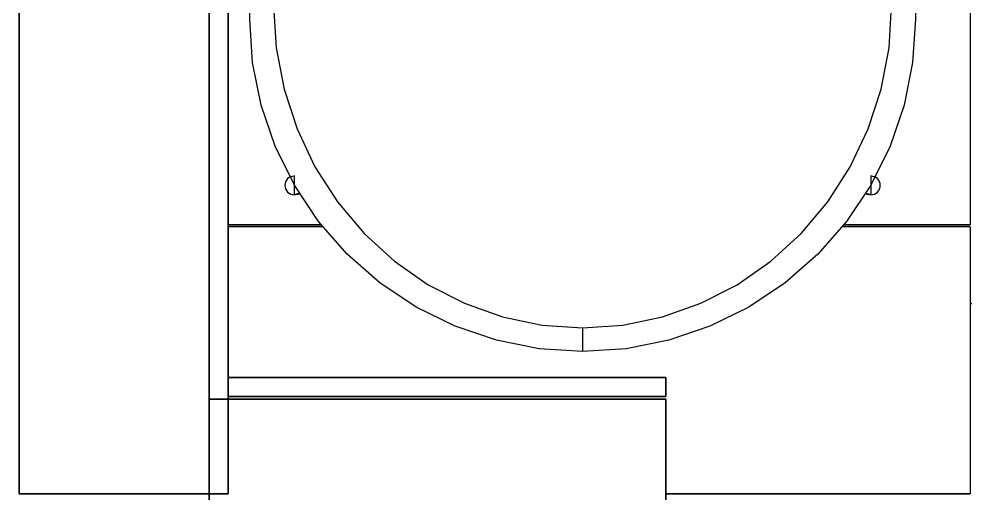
# Model space of a CAD drawing. Header units: metres. Extents: x 62 to 334, y -352 to -102.
# Drawn here: x 66 to 86.02, y -200 to -190 of the extents above; entities that cross this region are included whole.
import ezdxf

# ---------------------------------------------------------------- set-up
doc = ezdxf.new("R2010")
doc.units = ezdxf.units.M

msp = doc.modelspace()

# ---------------------------------------------------------------- linework, layer by layer
for p, q in [((66.004, -199.997), (66.004, -147.997)), ((70.004, -199.992), (70.004, -147.992)), ((70.004, -147.997), (70.004, -199.997)), ((70.404, -147.992), (70.404, -199.992)), ((66.002, -195.997), (66.002, -163.997)), ((84.855, -170), (84.855, -190)), ((86.004, -178.332), (86.004, -194.331)), ((70.855, -190), (70.855, -181.193)), ((71.355, -189.719), (71.411, -190.604)), ((84.3, -190.604), (84.355, -189.719)), ((70.915, -190.914), (70.855, -190)), ((84.855, -190), (84.795, -190.914)), ((71.411, -190.604), (71.577, -191.474)), ((84.134, -191.474), (84.3, -190.604)), ((71.094, -191.812), (70.915, -190.914)), ((84.795, -190.914), (84.617, -191.812)), ((71.577, -191.474), (71.85, -192.314)), ((83.86, -192.314), (84.134, -191.474)), ((71.388, -192.679), (71.094, -191.812)), ((84.617, -191.812), (84.322, -192.679)), ((71.85, -192.314), (72.226, -193.109)), ((83.484, -193.109), (83.86, -192.314)), ((71.793, -193.5), (71.388, -192.679)), ((84.322, -192.679), (83.917, -193.5)), ((72.226, -193.109), (72.698, -193.847)), ((83.012, -193.847), (83.484, -193.109)), ((71.627, -193.389), (71.608, -193.424)), ((71.652, -193.359), (71.627, -193.389)), ((71.682, -193.334), (71.652, -193.359)), ((71.793, -193.3), (71.682, -193.334)), ((71.793, -193.7), (71.793, -193.3)), ((83.917, -193.3), (83.917, -193.7)), ((84.028, -193.334), (83.917, -193.3)), ((84.028, -193.334), (83.994, -193.315)), ((84.059, -193.359), (84.028, -193.334)), ((84.084, -193.389), (84.059, -193.359)), ((84.102, -193.424), (84.084, -193.389)), ((71.597, -193.461), (71.593, -193.5)), ((71.593, -193.5), (71.597, -193.539)), ((71.608, -193.424), (71.597, -193.461)), ((71.597, -193.539), (71.608, -193.577)), ((71.608, -193.577), (71.627, -193.611)), ((72.302, -194.261), (71.793, -193.5)), ((83.917, -193.5), (83.409, -194.261)), ((84.084, -193.611), (84.102, -193.577)), ((84.114, -193.461), (84.102, -193.424)), ((84.102, -193.577), (84.114, -193.539)), ((84.117, -193.5), (84.114, -193.461)), ((84.114, -193.539), (84.117, -193.5)), ((71.627, -193.611), (71.652, -193.641)), ((71.652, -193.641), (71.682, -193.666)), ((71.682, -193.666), (71.716, -193.685)), ((71.716, -193.685), (71.754, -193.696)), ((71.754, -193.696), (71.793, -193.7)), ((71.904, -193.666), (71.793, -193.7)), ((71.793, -193.7), (71.832, -193.696)), ((71.832, -193.696), (71.87, -193.685)), ((71.87, -193.685), (71.904, -193.666)), ((83.806, -193.666), (83.841, -193.685)), ((83.917, -193.7), (83.806, -193.666)), ((83.841, -193.685), (83.878, -193.696)), ((83.878, -193.696), (83.917, -193.7)), ((83.917, -193.7), (83.956, -193.696)), ((83.956, -193.696), (83.994, -193.685)), ((83.994, -193.685), (84.028, -193.666)), ((84.028, -193.666), (84.059, -193.641)), ((84.059, -193.641), (84.084, -193.611)), ((72.698, -193.847), (73.259, -194.514)), ((82.451, -194.514), (83.012, -193.847)), ((70.404, -194.331), (72.363, -194.331)), ((72.366, -194.335), (70.404, -194.335)), ((72.398, -194.371), (70.404, -194.371)), ((72.905, -194.95), (72.302, -194.261)), ((83.409, -194.261), (82.805, -194.95)), ((86.004, -194.371), (83.313, -194.371)), ((86.004, -194.335), (83.344, -194.335)), ((83.348, -194.331), (86.004, -194.331)), ((86.004, -194.335), (86.004, -194.331)), ((86.004, -194.371), (86.004, -199.991)), ((73.259, -194.514), (73.898, -195.099)), ((81.812, -195.099), (82.451, -194.514)), ((73.594, -195.554), (72.905, -194.95)), ((82.805, -194.95), (82.117, -195.554)), ((73.898, -195.099), (74.605, -195.592)), ((81.105, -195.592), (81.812, -195.099)), ((74.355, -196.062), (73.594, -195.554)), ((74.605, -195.592), (75.368, -195.984)), ((80.343, -195.984), (81.105, -195.592)), ((82.117, -195.554), (81.355, -196.062)), ((66.004, -195.997), (66.002, -195.997)), ((66.002, -195.997), (66.002, -200.001)), ((66.002, -195.997), (66.004, -195.997)), ((75.368, -195.984), (76.173, -196.269)), ((79.537, -196.269), (80.343, -195.984)), ((86.044, -195.997), (86.004, -195.997)), ((86.044, -195.997), (86.004, -195.997)), ((75.176, -196.467), (74.355, -196.062)), ((81.355, -196.062), (80.534, -196.467)), ((76.173, -196.269), (77.007, -196.442)), ((78.704, -196.442), (79.537, -196.269)), ((76.043, -196.762), (75.176, -196.467)), ((77.007, -196.442), (77.855, -196.5)), ((77.855, -196.5), (78.704, -196.442)), ((77.855, -196.5), (77.855, -197)), ((80.534, -196.467), (79.667, -196.762)), ((76.941, -196.94), (76.043, -196.762)), ((79.667, -196.762), (78.769, -196.94)), ((77.855, -197), (76.941, -196.94)), ((78.769, -196.94), (77.855, -197)), ((70.404, -197.548), (79.604, -197.548)), ((70.404, -197.948), (70.404, -197.548)), ((79.604, -197.548), (79.604, -197.948)), ((70.004, -198), (79.604, -198)), ((70.004, -201.4), (70.004, -198)), ((79.604, -197.948), (70.404, -197.948)), ((79.604, -198), (79.604, -201.4)), ((70.004, -199.997), (66.004, -199.997)), ((70.004, -199.997), (70.004, -199.992)), ((70.404, -199.992), (70.004, -199.992)), ((70.004, -199.995), (70.004, -199.995)), ((86.004, -199.991), (79.604, -199.991)), ((79.604, -199.995), (86.004, -199.995)), ((86.004, -199.995), (86.004, -199.991))]:
    msp.add_line(p, q)
for points in [[(70.004, -177.463), (70.004, -147.997), (68.27, -147.997), (66.004, -147.997), (66.004, -170.53), (66.004, -199.997), (67.737, -199.997), (70.004, -199.997)], [(70.004, -177.463), (70.004, -147.997), (68.27, -147.997), (66.004, -147.997), (66.004, -170.53), (66.004, -199.997), (67.737, -199.997), (70.004, -199.997)], [(70.004, -163.158), (70.004, -199.992), (70.12, -199.992), (70.404, -199.992), (70.404, -184.825), (70.404, -147.992), (70.287, -147.992), (70.004, -147.992)], [(70.004, -163.158), (70.004, -199.992), (70.12, -199.992), (70.404, -199.992), (70.404, -184.825), (70.404, -147.992), (70.287, -147.992), (70.004, -147.992)], [(76.92, -197.548), (70.404, -197.548), (70.404, -197.665), (70.404, -197.948), (73.087, -197.948), (79.604, -197.948), (79.604, -197.832), (79.604, -197.548)], [(76.92, -197.548), (70.404, -197.548), (70.404, -197.665), (70.404, -197.948), (73.087, -197.948), (79.604, -197.948), (79.604, -197.832), (79.604, -197.548)], [(73.023, -201.4), (79.604, -201.4), (79.604, -200.331), (79.604, -198), (76.584, -198), (70.004, -198), (70.004, -199.069), (70.004, -201.4)], [(73.023, -201.4), (79.604, -201.4), (79.604, -200.331), (79.604, -198), (76.584, -198), (70.004, -198), (70.004, -199.069), (70.004, -201.4)]]:
    msp.add_lwpolyline(points, close=True)

doc.saveas('drawing.dxf')
